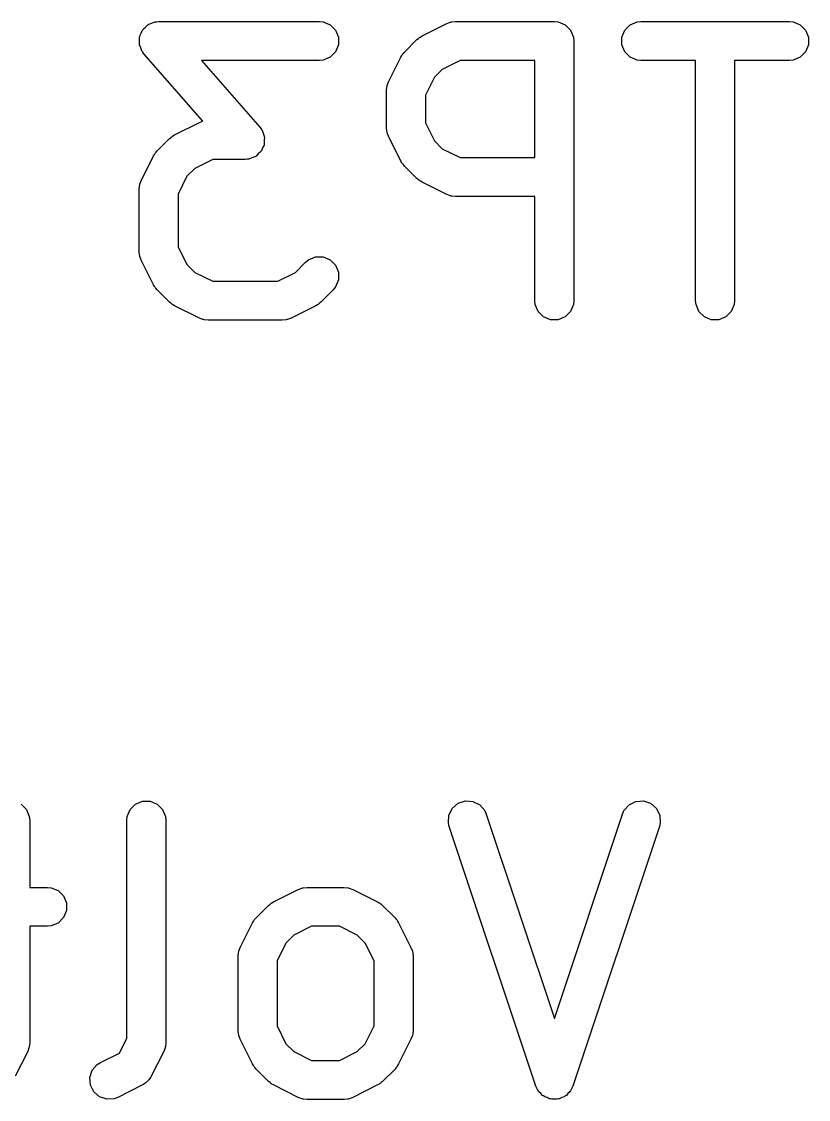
# Model space of a CAD drawing. Extents: x 3.93 to 7.47, y -4.9 to -2.95.
# Drawn here: x 4.919 to 5.0383, y -3.2194 to -3.056 of the extents above; entities that cross this region are included whole.
import ezdxf

# ---------------------------------------------------------------- set-up
doc = ezdxf.new("R2010")
doc.units = 0
doc.header["$MEASUREMENT"] = 0
doc.layers.add('BLACK', color=7, linetype='CONTINUOUS')

msp = doc.modelspace()

# ---------------------------------------------------------------- linework, layer by layer
at = {"layer": 'BLACK', "linetype": 'CONTINUOUS'}
for p, q in [((4.9374, -3.05717), (4.93776, -3.05685)), ((4.93776, -3.05685), (4.9381, -3.05651)), ((4.9381, -3.05651), (4.93819, -3.05647)), ((4.93819, -3.05647), (4.93827, -3.05641)), ((4.93827, -3.05641), (4.93872, -3.05625)), ((4.93872, -3.05625), (4.93917, -3.05607)), ((4.93917, -3.05607), (4.93931, -3.05606)), ((4.93931, -3.05606), (4.93936, -3.05604)), ((4.93936, -3.05604), (4.93944, -3.05604)), ((4.93944, -3.05604), (4.93974, -3.05601)), ((4.93974, -3.05601), (4.96411, -3.05601)), ((4.96411, -3.05601), (4.96469, -3.05607)), ((4.96469, -3.05607), (4.96576, -3.05651)), ((4.96576, -3.05651), (4.96657, -3.05733)), ((4.97967, -3.0582), (4.98342, -3.05633)), ((4.98342, -3.05633), (4.98396, -3.05612)), ((4.98396, -3.05612), (4.98406, -3.05611)), ((4.98406, -3.05611), (4.98416, -3.05607)), ((4.98416, -3.05607), (4.98474, -3.05601)), ((4.98474, -3.05601), (4.99974, -3.05601)), ((4.99974, -3.05601), (5.00031, -3.05607)), ((5.00031, -3.05607), (5.00138, -3.05651)), ((5.00138, -3.05651), (5.00219, -3.05733)), ((5.0104, -3.05733), (5.01122, -3.05651)), ((5.01122, -3.05651), (5.01228, -3.05607)), ((5.01228, -3.05607), (5.01286, -3.05601)), ((5.01286, -3.05601), (5.03536, -3.05601)), ((5.03536, -3.05601), (5.03593, -3.05607)), ((5.03593, -3.05607), (5.037, -3.05651)), ((5.037, -3.05651), (5.03781, -3.05733)), ((4.93685, -3.05839), (4.93689, -3.0583)), ((4.93685, -3.05887), (4.93685, -3.05839)), ((4.93689, -3.0582), (4.9371, -3.05777)), ((4.93689, -3.0583), (4.93689, -3.0582)), ((4.9371, -3.05777), (4.93729, -3.05733)), ((4.93729, -3.05733), (4.93736, -3.05726)), ((4.93736, -3.05726), (4.9374, -3.05717)), ((4.96657, -3.05733), (4.96701, -3.05839)), ((4.96701, -3.05839), (4.96701, -3.05954)), ((4.9789, -3.05875), (4.97913, -3.05857)), ((4.97913, -3.05857), (4.97918, -3.05851)), ((4.97918, -3.05851), (4.97927, -3.05845)), ((4.97927, -3.05845), (4.97935, -3.05839)), ((4.97935, -3.05839), (4.97942, -3.05836)), ((4.97942, -3.05836), (4.97967, -3.0582)), ((5.00219, -3.05733), (5.00263, -3.05839)), ((5.00263, -3.05839), (5.00269, -3.05897)), ((5.00996, -3.05839), (5.0104, -3.05733)), ((5.00996, -3.05954), (5.00996, -3.05839)), ((5.03781, -3.05733), (5.03825, -3.05839)), ((5.03825, -3.05839), (5.03825, -3.05954)), ((4.93682, -3.05935), (4.93685, -3.05887)), ((4.93685, -3.05944), (4.93682, -3.05935)), ((4.93685, -3.05954), (4.93685, -3.05944)), ((4.93703, -3.05999), (4.93685, -3.05954)), ((4.93718, -3.06044), (4.93703, -3.05999)), ((4.96701, -3.05954), (4.96657, -3.06061)), ((4.97703, -3.06063), (4.9789, -3.05875)), ((5.00269, -3.05897), (5.00269, -3.09834)), ((5.0104, -3.06061), (5.00996, -3.05954)), ((5.03825, -3.05954), (5.03781, -3.06061)), ((4.93727, -3.06055), (4.93718, -3.06044)), ((4.93729, -3.06061), (4.93727, -3.06055)), ((4.93734, -3.06066), (4.93729, -3.06061)), ((4.93752, -3.06091), (4.93734, -3.06066)), ((4.94645, -3.07112), (4.93752, -3.06091)), ((4.96576, -3.06142), (4.96469, -3.06186)), ((4.96657, -3.06061), (4.96576, -3.06142)), ((4.9746, -3.06514), (4.97647, -3.0614)), ((4.97647, -3.0614), (4.97663, -3.06115)), ((4.97663, -3.06115), (4.97666, -3.06108)), ((4.97666, -3.06108), (4.97672, -3.06099)), ((4.97672, -3.06099), (4.97678, -3.06091)), ((4.97678, -3.06091), (4.97684, -3.06085)), ((4.97684, -3.06085), (4.97703, -3.06063)), ((5.01122, -3.06142), (5.0104, -3.06061)), ((5.01228, -3.06186), (5.01122, -3.06142)), ((5.037, -3.06142), (5.03593, -3.06186)), ((5.03781, -3.06061), (5.037, -3.06142)), ((4.96411, -3.06192), (4.94625, -3.06192)), ((4.94625, -3.06192), (4.95509, -3.07202)), ((4.96469, -3.06186), (4.96411, -3.06192)), ((4.98274, -3.06327), (4.98154, -3.06446)), ((4.98543, -3.06192), (4.98274, -3.06327)), ((4.99678, -3.06192), (4.98543, -3.06192)), ((4.99678, -3.07664), (4.99678, -3.06192)), ((5.01286, -3.06192), (5.01228, -3.06186)), ((5.02115, -3.06192), (5.01286, -3.06192)), ((5.02115, -3.09834), (5.02115, -3.06192)), ((5.03536, -3.06192), (5.02706, -3.06192)), ((5.02706, -3.06192), (5.02706, -3.09834)), ((5.03593, -3.06186), (5.03536, -3.06192)), ((4.98154, -3.06446), (4.98019, -3.06716)), ((4.97429, -3.06647), (4.97434, -3.06589)), ((4.97429, -3.07209), (4.97429, -3.06647)), ((4.97434, -3.06589), (4.97438, -3.06579)), ((4.97438, -3.06579), (4.97439, -3.06569)), ((4.97439, -3.06569), (4.9746, -3.06514)), ((4.98019, -3.06716), (4.98019, -3.07139)), ((4.94217, -3.0732), (4.94592, -3.07132)), ((4.94592, -3.07132), (4.94645, -3.07112)), ((4.98019, -3.07139), (4.98154, -3.07409)), ((4.94192, -3.07335), (4.94217, -3.0732)), ((4.95509, -3.07202), (4.95527, -3.07227)), ((4.95527, -3.07227), (4.95532, -3.07232)), ((4.95532, -3.07232), (4.95534, -3.07238)), ((4.95534, -3.07238), (4.95543, -3.07249)), ((4.95543, -3.07249), (4.95558, -3.07295)), ((4.95558, -3.07295), (4.95576, -3.07339)), ((4.97434, -3.07267), (4.97429, -3.07209)), ((4.97438, -3.07276), (4.97434, -3.07267)), ((4.97439, -3.07287), (4.97438, -3.07276)), ((4.9746, -3.07341), (4.97439, -3.07287)), ((4.93953, -3.07563), (4.9414, -3.07375)), ((4.9414, -3.07375), (4.94163, -3.07357)), ((4.94163, -3.07357), (4.94168, -3.07351)), ((4.94168, -3.07351), (4.94177, -3.07345)), ((4.94177, -3.07345), (4.94185, -3.07338)), ((4.94185, -3.07338), (4.94192, -3.07335)), ((4.95572, -3.07473), (4.9555, -3.07516)), ((4.95576, -3.07454), (4.95572, -3.07463)), ((4.95572, -3.07463), (4.95572, -3.07473)), ((4.95576, -3.07339), (4.95576, -3.07349)), ((4.95576, -3.07349), (4.95579, -3.07358)), ((4.95579, -3.07358), (4.95576, -3.07406)), ((4.95576, -3.07406), (4.95576, -3.07454)), ((4.97647, -3.07716), (4.9746, -3.07341)), ((4.98154, -3.07409), (4.98274, -3.07529)), ((4.9371, -3.08014), (4.93898, -3.07639)), ((4.93898, -3.07639), (4.93913, -3.07615)), ((4.93913, -3.07615), (4.93916, -3.07607)), ((4.93916, -3.07607), (4.93923, -3.07599)), ((4.93923, -3.07599), (4.93929, -3.0759)), ((4.93929, -3.0759), (4.93934, -3.07585)), ((4.93934, -3.07585), (4.93953, -3.07563)), ((4.95434, -3.07652), (4.95389, -3.07668)), ((4.95441, -3.07646), (4.95434, -3.07652)), ((4.95451, -3.07642), (4.95441, -3.07646)), ((4.95485, -3.07608), (4.95451, -3.07642)), ((4.95521, -3.07576), (4.95485, -3.07608)), ((4.95525, -3.07568), (4.95521, -3.07576)), ((4.95532, -3.0756), (4.95525, -3.07568)), ((4.9555, -3.07516), (4.95532, -3.0756)), ((4.98274, -3.07529), (4.98543, -3.07664)), ((4.94794, -3.07692), (4.94524, -3.07827)), ((4.95287, -3.07692), (4.94794, -3.07692)), ((4.95317, -3.07689), (4.95287, -3.07692)), ((4.95325, -3.07689), (4.95317, -3.07689)), ((4.9533, -3.07687), (4.95325, -3.07689)), ((4.95344, -3.07686), (4.9533, -3.07687)), ((4.95389, -3.07668), (4.95344, -3.07686)), ((4.97663, -3.07741), (4.97647, -3.07716)), ((4.97666, -3.07748), (4.97663, -3.07741)), ((4.97672, -3.07756), (4.97666, -3.07748)), ((4.97678, -3.07765), (4.97672, -3.07756)), ((4.97684, -3.0777), (4.97678, -3.07765)), ((4.97703, -3.07793), (4.97684, -3.0777)), ((4.9789, -3.0798), (4.97703, -3.07793)), ((4.98543, -3.07664), (4.99678, -3.07664)), ((4.94404, -3.07946), (4.9427, -3.08216)), ((4.94524, -3.07827), (4.94404, -3.07946)), ((4.97913, -3.07999), (4.9789, -3.0798)), ((4.93679, -3.08146), (4.93685, -3.08089)), ((4.93685, -3.08089), (4.93689, -3.08079)), ((4.93689, -3.08079), (4.9369, -3.08068)), ((4.9369, -3.08068), (4.9371, -3.08014)), ((4.97918, -3.08005), (4.97913, -3.07999)), ((4.97927, -3.0801), (4.97918, -3.08005)), ((4.97935, -3.08017), (4.97927, -3.0801)), ((4.97942, -3.0802), (4.97935, -3.08017)), ((4.97967, -3.08036), (4.97942, -3.0802)), ((4.98342, -3.08223), (4.97967, -3.08036)), ((4.93679, -3.09084), (4.93679, -3.08146)), ((4.9427, -3.08216), (4.9427, -3.09014)), ((4.98396, -3.08244), (4.98342, -3.08223)), ((4.98406, -3.08244), (4.98396, -3.08244)), ((4.98416, -3.08248), (4.98406, -3.08244)), ((4.98474, -3.08254), (4.98416, -3.08248)), ((4.99678, -3.08254), (4.98474, -3.08254)), ((4.99678, -3.09834), (4.99678, -3.08254)), ((4.93685, -3.09141), (4.93679, -3.09084)), ((4.9427, -3.09014), (4.94404, -3.09284)), ((4.93689, -3.09151), (4.93685, -3.09141)), ((4.9369, -3.09162), (4.93689, -3.09151)), ((4.9371, -3.09216), (4.9369, -3.09162)), ((4.93898, -3.09591), (4.9371, -3.09216)), ((4.94404, -3.09284), (4.94524, -3.09403)), ((4.96049, -3.09403), (4.96203, -3.0925)), ((4.96203, -3.0925), (4.96247, -3.09213)), ((4.96247, -3.09213), (4.96354, -3.09169)), ((4.96354, -3.09169), (4.96469, -3.09169)), ((4.96469, -3.09169), (4.96576, -3.09213)), ((4.96576, -3.09213), (4.96657, -3.09295)), ((4.94524, -3.09403), (4.94794, -3.09538)), ((4.95779, -3.09538), (4.96049, -3.09403)), ((4.96657, -3.09295), (4.96701, -3.09401)), ((4.96701, -3.09401), (4.96701, -3.09516)), ((4.93913, -3.09616), (4.93898, -3.09591)), ((4.93916, -3.09623), (4.93913, -3.09616)), ((4.94794, -3.09538), (4.95779, -3.09538)), ((4.96701, -3.09516), (4.96657, -3.09623)), ((4.93923, -3.09631), (4.93916, -3.09623)), ((4.93929, -3.0964), (4.93923, -3.09631)), ((4.93934, -3.09645), (4.93929, -3.0964)), ((4.93953, -3.09667), (4.93934, -3.09645)), ((4.9414, -3.09855), (4.93953, -3.09667)), ((4.9662, -3.09667), (4.96433, -3.09855)), ((4.96657, -3.09623), (4.9662, -3.09667)), ((4.94163, -3.09874), (4.9414, -3.09855)), ((4.94168, -3.09879), (4.94163, -3.09874)), ((4.94177, -3.09885), (4.94168, -3.09879)), ((4.94185, -3.09892), (4.94177, -3.09885)), ((4.94192, -3.09895), (4.94185, -3.09892)), ((4.94217, -3.0991), (4.94192, -3.09895)), ((4.94592, -3.10098), (4.94217, -3.0991)), ((4.96356, -3.0991), (4.95981, -3.10098)), ((4.96381, -3.09895), (4.96356, -3.0991)), ((4.96388, -3.09892), (4.96381, -3.09895)), ((4.96396, -3.09885), (4.96388, -3.09892)), ((4.96405, -3.09879), (4.96396, -3.09885)), ((4.9641, -3.09874), (4.96405, -3.09879)), ((4.96433, -3.09855), (4.9641, -3.09874)), ((4.99684, -3.09891), (4.99678, -3.09834)), ((4.99728, -3.09998), (4.99684, -3.09891)), ((5.00263, -3.09891), (5.00219, -3.09998)), ((5.00269, -3.09834), (5.00263, -3.09891)), ((5.02121, -3.09891), (5.02115, -3.09834)), ((5.02165, -3.09998), (5.02121, -3.09891)), ((5.027, -3.09891), (5.02656, -3.09998)), ((5.02706, -3.09834), (5.027, -3.09891)), ((4.94646, -3.10118), (4.94592, -3.10098)), ((4.95981, -3.10098), (4.95927, -3.10118)), ((4.9981, -3.10079), (4.99728, -3.09998)), ((4.99916, -3.10123), (4.9981, -3.10079)), ((5.00138, -3.10079), (5.00031, -3.10123)), ((5.00219, -3.09998), (5.00138, -3.10079)), ((5.02247, -3.10079), (5.02165, -3.09998)), ((5.02353, -3.10123), (5.02247, -3.10079)), ((5.02575, -3.10079), (5.02468, -3.10123)), ((5.02656, -3.09998), (5.02575, -3.10079)), ((4.94657, -3.10119), (4.94646, -3.10118)), ((4.94667, -3.10123), (4.94657, -3.10119)), ((4.94724, -3.10129), (4.94667, -3.10123)), ((4.95849, -3.10129), (4.94724, -3.10129)), ((4.95907, -3.10123), (4.95849, -3.10129)), ((4.95916, -3.10119), (4.95907, -3.10123)), ((4.95927, -3.10118), (4.95916, -3.10119)), ((5.00031, -3.10123), (4.99916, -3.10123)), ((5.02468, -3.10123), (5.02353, -3.10123)), ((4.93623, -3.17462), (4.93729, -3.17418)), ((4.93729, -3.17418), (4.93844, -3.17418)), ((4.93844, -3.17418), (4.93951, -3.17462)), ((4.98428, -3.17527), (4.98515, -3.17451)), ((4.98515, -3.17451), (4.98624, -3.17415)), ((4.98624, -3.17415), (4.98739, -3.17423)), ((4.98739, -3.17423), (4.98842, -3.17474)), ((5.01105, -3.17474), (5.01208, -3.17423)), ((5.01208, -3.17423), (5.01323, -3.17415)), ((5.01323, -3.17415), (5.01432, -3.17451)), ((5.01432, -3.17451), (5.01519, -3.17527)), ((4.91889, -3.17462), (4.9197, -3.17544)), ((4.9197, -3.17544), (4.92014, -3.1765)), ((4.93497, -3.1765), (4.93541, -3.17544)), ((4.93541, -3.17544), (4.93623, -3.17462)), ((4.93951, -3.17462), (4.94032, -3.17544)), ((4.94032, -3.17544), (4.94076, -3.1765)), ((4.98376, -3.1763), (4.98428, -3.17527)), ((4.98842, -3.17474), (4.98918, -3.17561)), ((4.98918, -3.17561), (4.98941, -3.17614)), ((4.98941, -3.17614), (4.99974, -3.20711)), ((4.99974, -3.20711), (5.01006, -3.17614)), ((5.01006, -3.17614), (5.01029, -3.17561)), ((5.01029, -3.17561), (5.01105, -3.17474)), ((5.01519, -3.17527), (5.01571, -3.1763)), ((4.92014, -3.1765), (4.9202, -3.17708)), ((4.9202, -3.17708), (4.9202, -3.18725)), ((4.93492, -3.17708), (4.93497, -3.1765)), ((4.93492, -3.21013), (4.93492, -3.17708)), ((4.94076, -3.1765), (4.94082, -3.17708)), ((4.94082, -3.17708), (4.94082, -3.21082)), ((4.98368, -3.17745), (4.98376, -3.1763)), ((4.98381, -3.17801), (4.98368, -3.17745)), ((5.01579, -3.17745), (5.01566, -3.17801)), ((5.01571, -3.1763), (5.01579, -3.17745)), ((4.99693, -3.21738), (4.98381, -3.17801)), ((5.01566, -3.17801), (5.00254, -3.21738)), ((4.9202, -3.18725), (4.92287, -3.18725)), ((4.92287, -3.18725), (4.92345, -3.1873)), ((4.92345, -3.1873), (4.92451, -3.18774)), ((4.95717, -3.18943), (4.96092, -3.18756)), ((4.96092, -3.18756), (4.96146, -3.18735)), ((4.96146, -3.18735), (4.96157, -3.18734)), ((4.96157, -3.18734), (4.96166, -3.1873)), ((4.96166, -3.1873), (4.96224, -3.18725)), ((4.96224, -3.18725), (4.96786, -3.18725)), ((4.96786, -3.18725), (4.96844, -3.1873)), ((4.96844, -3.1873), (4.96854, -3.18734)), ((4.96854, -3.18734), (4.96864, -3.18735)), ((4.96864, -3.18735), (4.96919, -3.18756)), ((4.96919, -3.18756), (4.97293, -3.18943)), ((4.92451, -3.18774), (4.92533, -3.18856)), ((4.92533, -3.18856), (4.92577, -3.18962)), ((4.92577, -3.19078), (4.92533, -3.19184)), ((4.92577, -3.18962), (4.92577, -3.19078)), ((4.95453, -3.19186), (4.9564, -3.18999)), ((4.9564, -3.18999), (4.95663, -3.1898)), ((4.95663, -3.1898), (4.95668, -3.18974)), ((4.95668, -3.18974), (4.95677, -3.18969)), ((4.95677, -3.18969), (4.95685, -3.18962)), ((4.95685, -3.18962), (4.95692, -3.18959)), ((4.95692, -3.18959), (4.95717, -3.18943)), ((4.97293, -3.18943), (4.97318, -3.18959)), ((4.97318, -3.18959), (4.97325, -3.18962)), ((4.97325, -3.18962), (4.97334, -3.18969)), ((4.97334, -3.18969), (4.97342, -3.18974)), ((4.97342, -3.18974), (4.97348, -3.1898)), ((4.97348, -3.1898), (4.9737, -3.18999)), ((4.9737, -3.18999), (4.97558, -3.19186)), ((4.92533, -3.19184), (4.92451, -3.19266)), ((4.95397, -3.19263), (4.95413, -3.19238)), ((4.95413, -3.19238), (4.95416, -3.19231)), ((4.95416, -3.19231), (4.95423, -3.19223)), ((4.95423, -3.19223), (4.95428, -3.19214)), ((4.95428, -3.19214), (4.95434, -3.19209)), ((4.95434, -3.19209), (4.95453, -3.19186)), ((4.97558, -3.19186), (4.97576, -3.19209)), ((4.97576, -3.19209), (4.97582, -3.19214)), ((4.97582, -3.19214), (4.97588, -3.19223)), ((4.97588, -3.19223), (4.97594, -3.19231)), ((4.97594, -3.19231), (4.97597, -3.19238)), ((4.97597, -3.19238), (4.97613, -3.19263)), ((4.92287, -3.19315), (4.9202, -3.19315)), ((4.9202, -3.19315), (4.9202, -3.21082)), ((4.92345, -3.1931), (4.92287, -3.19315)), ((4.92451, -3.19266), (4.92345, -3.1931)), ((4.9521, -3.19638), (4.95397, -3.19263)), ((4.96294, -3.19315), (4.96024, -3.1945)), ((4.96717, -3.19315), (4.96294, -3.19315)), ((4.96986, -3.1945), (4.96717, -3.19315)), ((4.97613, -3.19263), (4.978, -3.19638)), ((4.95904, -3.1957), (4.95769, -3.1984)), ((4.96024, -3.1945), (4.95904, -3.1957)), ((4.97106, -3.1957), (4.96986, -3.1945)), ((4.97241, -3.1984), (4.97106, -3.1957)), ((4.95179, -3.1977), (4.95185, -3.19712)), ((4.95185, -3.19712), (4.95189, -3.19702)), ((4.95189, -3.19692), (4.9521, -3.19638)), ((4.95189, -3.19702), (4.95189, -3.19692)), ((4.978, -3.19638), (4.97821, -3.19692)), ((4.97821, -3.19692), (4.97822, -3.19702)), ((4.97822, -3.19702), (4.97826, -3.19712)), ((4.97826, -3.19712), (4.97832, -3.1977)), ((4.95179, -3.20895), (4.95179, -3.1977)), ((4.95769, -3.1984), (4.95769, -3.20825)), ((4.97241, -3.20825), (4.97241, -3.1984)), ((4.97832, -3.1977), (4.97832, -3.20895)), ((4.95769, -3.20825), (4.95904, -3.21095)), ((4.97106, -3.21095), (4.97241, -3.20825)), ((4.93379, -3.21237), (4.93492, -3.21013)), ((4.95185, -3.20952), (4.95179, -3.20895)), ((4.95189, -3.20962), (4.95185, -3.20952)), ((4.95189, -3.20973), (4.95189, -3.20962)), ((4.9521, -3.21027), (4.95189, -3.20973)), ((4.95397, -3.21402), (4.9521, -3.21027)), ((4.978, -3.21027), (4.97613, -3.21402)), ((4.97821, -3.20973), (4.978, -3.21027)), ((4.97822, -3.20962), (4.97821, -3.20973)), ((4.97826, -3.20952), (4.97822, -3.20962)), ((4.97832, -3.20895), (4.97826, -3.20952)), ((4.91989, -3.21214), (4.91801, -3.21589)), ((4.92009, -3.2116), (4.91989, -3.21214)), ((4.9201, -3.2115), (4.92009, -3.2116)), ((4.92014, -3.2114), (4.9201, -3.2115)), ((4.9202, -3.21082), (4.92014, -3.2114)), ((4.94051, -3.21214), (4.93863, -3.21589)), ((4.94072, -3.2116), (4.94051, -3.21214)), ((4.94076, -3.2114), (4.94072, -3.2115)), ((4.94072, -3.2115), (4.94072, -3.2116)), ((4.94082, -3.21082), (4.94076, -3.2114)), ((4.95904, -3.21095), (4.96024, -3.21215)), ((4.96024, -3.21215), (4.96294, -3.21349)), ((4.96717, -3.21349), (4.96986, -3.21215)), ((4.96986, -3.21215), (4.97106, -3.21095)), ((4.93092, -3.21381), (4.93379, -3.21237)), ((4.96294, -3.21349), (4.96717, -3.21349)), ((4.92931, -3.21608), (4.92968, -3.21498)), ((4.92968, -3.21498), (4.93043, -3.21411)), ((4.93043, -3.21411), (4.93092, -3.21381)), ((4.95413, -3.21427), (4.95397, -3.21402)), ((4.95416, -3.21434), (4.95413, -3.21427)), ((4.95423, -3.21442), (4.95416, -3.21434)), ((4.95428, -3.21451), (4.95423, -3.21442)), ((4.95434, -3.21456), (4.95428, -3.21451)), ((4.95453, -3.21479), (4.95434, -3.21456)), ((4.9564, -3.21666), (4.95453, -3.21479)), ((4.97558, -3.21479), (4.9737, -3.21666)), ((4.97576, -3.21456), (4.97558, -3.21479)), ((4.97582, -3.21451), (4.97576, -3.21456)), ((4.97588, -3.21442), (4.97582, -3.21451)), ((4.97594, -3.21434), (4.97588, -3.21442)), ((4.97597, -3.21427), (4.97594, -3.21434)), ((4.97613, -3.21402), (4.97597, -3.21427)), ((4.9294, -3.21723), (4.92931, -3.21608)), ((4.9378, -3.2169), (4.93751, -3.21709)), ((4.93805, -3.21662), (4.9378, -3.2169)), ((4.93833, -3.21638), (4.93805, -3.21662)), ((4.93851, -3.21609), (4.93833, -3.21638)), ((4.93856, -3.21603), (4.93851, -3.21609)), ((4.93857, -3.21599), (4.93856, -3.21603)), ((4.93863, -3.21589), (4.93857, -3.21599)), ((4.95663, -3.21685), (4.9564, -3.21666)), ((4.95668, -3.2169), (4.95663, -3.21685)), ((4.95677, -3.21696), (4.95668, -3.2169)), ((4.95685, -3.21703), (4.95677, -3.21696)), ((4.95692, -3.21706), (4.95685, -3.21703)), ((4.95717, -3.21721), (4.95692, -3.21706)), ((4.97318, -3.21706), (4.97293, -3.21721)), ((4.97325, -3.21703), (4.97318, -3.21706)), ((4.97334, -3.21696), (4.97325, -3.21703)), ((4.97342, -3.2169), (4.97334, -3.21696)), ((4.97348, -3.21685), (4.97342, -3.2169)), ((4.9737, -3.21666), (4.97348, -3.21685)), ((4.92991, -3.21826), (4.9294, -3.21723)), ((4.93078, -3.21901), (4.92991, -3.21826)), ((4.93731, -3.21721), (4.93356, -3.21909)), ((4.93741, -3.21715), (4.93731, -3.21721)), ((4.93746, -3.21714), (4.93741, -3.21715)), ((4.93751, -3.21709), (4.93746, -3.21714)), ((4.96092, -3.21909), (4.95717, -3.21721)), ((4.97293, -3.21721), (4.96919, -3.21909)), ((4.99717, -3.21791), (4.99693, -3.21738)), ((4.99731, -3.21807), (4.99717, -3.21791)), ((4.9974, -3.21826), (4.99731, -3.21807)), ((4.99768, -3.2185), (4.9974, -3.21826)), ((4.99793, -3.21878), (4.99768, -3.2185)), ((5.00179, -3.2185), (5.00155, -3.21878)), ((5.00207, -3.21826), (5.00179, -3.2185)), ((5.00216, -3.21807), (5.00207, -3.21826)), ((5.0023, -3.21791), (5.00216, -3.21807)), ((5.00254, -3.21738), (5.0023, -3.21791)), ((4.93187, -3.21938), (4.93078, -3.21901)), ((4.93302, -3.21929), (4.93187, -3.21938)), ((4.93356, -3.21909), (4.93302, -3.21929)), ((4.96146, -3.21929), (4.96092, -3.21909)), ((4.96157, -3.2193), (4.96146, -3.21929)), ((4.96166, -3.21934), (4.96157, -3.2193)), ((4.96224, -3.2194), (4.96166, -3.21934)), ((4.96786, -3.2194), (4.96224, -3.2194)), ((4.96844, -3.21934), (4.96786, -3.2194)), ((4.96854, -3.2193), (4.96844, -3.21934)), ((4.96864, -3.21929), (4.96854, -3.2193)), ((4.96919, -3.21909), (4.96864, -3.21929)), ((4.99811, -3.21887), (4.99793, -3.21878)), ((4.99827, -3.21901), (4.99811, -3.21887)), ((4.99862, -3.21913), (4.99827, -3.21901)), ((4.99896, -3.21929), (4.99862, -3.21913)), ((4.99917, -3.21931), (4.99896, -3.21929)), ((4.99937, -3.21938), (4.99917, -3.21931)), ((4.99974, -3.21935), (4.99937, -3.21938)), ((5.0001, -3.21938), (4.99974, -3.21935)), ((5.00031, -3.21931), (5.0001, -3.21938)), ((5.00052, -3.21929), (5.00031, -3.21931)), ((5.00085, -3.21913), (5.00052, -3.21929)), ((5.0012, -3.21901), (5.00085, -3.21913)), ((5.00136, -3.21887), (5.0012, -3.21901)), ((5.00155, -3.21878), (5.00136, -3.21887))]:
    msp.add_line(p, q, dxfattribs=at)

doc.saveas('drawing.dxf')
